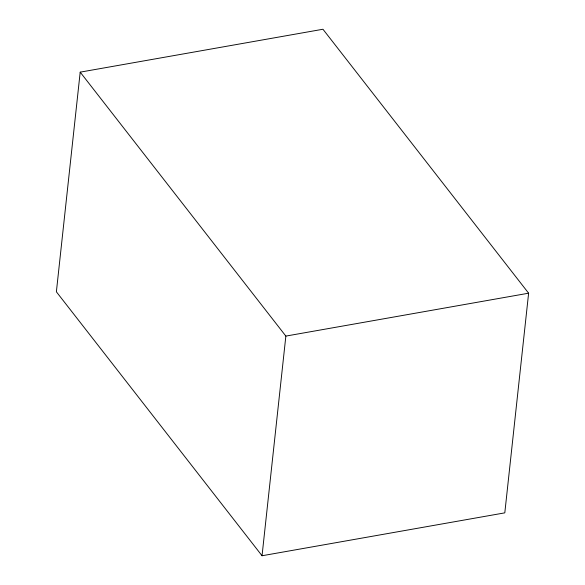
<?xml version="1.0" encoding="UTF-8"?>
<svg xmlns="http://www.w3.org/2000/svg" width="585" height="585" viewBox="0 0 585 585"><rect width="100%" height="100%" fill="white"/><g stroke="black" fill="none" stroke-linecap="round" stroke-linejoin="round"><path stroke-width="0.88" d="M80.196 72.145L56.379 291.805L262.043 555.75L504.804 512.855L528.621 293.195L322.957 29.25L80.196 72.145L285.86 336.09L262.043 555.75M285.86 336.09L528.621 293.195"/></g></svg>
